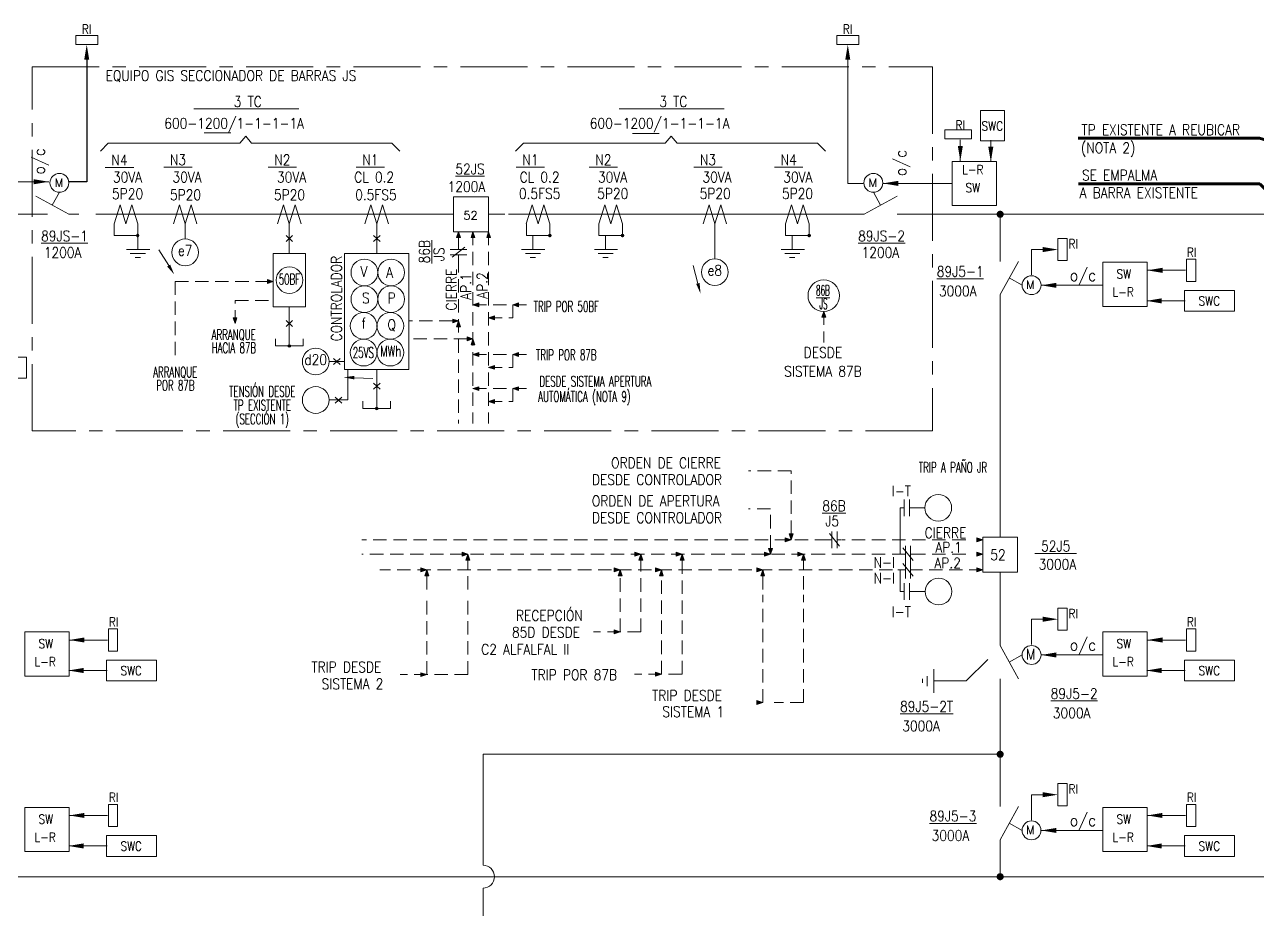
# Model space of a CAD drawing. Header units: millimetres. Extents: x -901 to 884, y -95 to 676.
# Drawn here: x 364.9 to 657.3, y 447.9 to 657.7 of the extents above; entities that cross this region are included whole.
import ezdxf
from ezdxf.enums import TextEntityAlignment as Align

# ---------------------------------------------------------------- set-up
doc = ezdxf.new("R2010")
doc.units = ezdxf.units.MM
doc.header["$LTSCALE"] = 10
for name, pattern in [('CENTER', [50.8, 31.75, -6.35, 6.35, -6.35]), ('HIDDEN', [9.525, 6.35, -3.175]), ('HIDDEN2', [4.7625, 3.175, -1.5875])]:
    doc.linetypes.add(name, pattern=pattern)
doc.layers.get('0').update_dxf_attribs({"lineweight": 5})
for name, color, linetype, lineweight in [('710-LT-PLA-151_R3 - EQUIPOS', 134, 'Continuous', 5), ('EL-CABLES', 204, 'Continuous', 0), ('EL-CONDUCTOR', 30, 'Continuous', 0), ('EL-EQUIPOS ELECTRICOS', 3, 'Continuous', 0), ('EL-NIVEL-220kV', 84, 'Continuous', 0), ('EQUIPOS', 3, 'Continuous', 5), ('IG-SIMBOLOGIAS', 151, 'Continuous', 0), ('IG-TEXTOS', 2, 'Continuous', 0)]:
    doc.layers.add(name, color=color, linetype=linetype, lineweight=lineweight)
doc.layers.add('L3-Hidden', color=134, linetype='HIDDEN')
doc.layers.add('TEXTOS', color=5, linetype='Continuous')
doc.styles.add('CADE200 (2.0x1.7)', font='romans.shx', dxfattribs={"width": 0.85, "height": 0.4})
doc.styles.add('Romans', font='romans.shx')
doc.styles.add('Style-romans', font='romans.shx')
doc.dimstyles.new('Copy of Cade-200', dxfattribs={"dimscale": 0.005, "dimtxt": 0.5, "dimasz": 0.5, "dimexe": 0.25, "dimexo": 0.25, "dimgap": 0.25, "dimtad": 1, "dimdec": 1, "dimzin": 11, "dimdsep": 46, "dimtxsty": 'Style-romans', "dimcen": 0.09, "dimclrd": 9, "dimclre": 9, "dimclrt": 2, "dimadec": 0, "dimazin": 3, "dimtfac": 1, "dimtdec": 1, "dimtmove": 0, "dimatfit": 3, "dimfxl": 1, "dimfrac": 2, "dimtzin": 11, "dimlwd": 0, "dimlwe": 0, "dimarcsym": 0})

# ---------------------------------------------------------------- blocks, each defined once
blk = doc.blocks.new('DESC. PAT')
at = {"layer": 'EL-EQUIPOS ELECTRICOS', "color": 3}
for p, q in [((437.63, 445.54), (437.63, 448.97)), ((425.6, 437.17), (429.59, 437.17)), ((437.63, 433.71), (437.63, 437.7))]:
    blk.add_line(p, q, dxfattribs=at)
for points in [[(437.63, 445.54), (441.96, 437.7)], [(429.59, 437.17), (434.71, 442.25)], [(425.6, 437.17), (421.86, 437.17)]]:
    blk.add_lwpolyline(points, dxfattribs=at)
at = {"layer": 'IG-SIMBOLOGIAS', "color": 151}
for points in [[(439.8, 441.62), (442.84, 443.32)], [(421.86, 439.95), (421.86, 434.38)], [(419.19, 437.63), (419.19, 436.7)], [(420.35, 438.33), (420.35, 435.89)]]:
    blk.add_lwpolyline(points, dxfattribs=at)
blk.add_circle((445.08, 443.32), 2.24, dxfattribs=at)
at = {"layer": 'IG-TEXTOS', "style": 'Romans', "width": 0.85}
blk.add_text('M', height=2.5, dxfattribs=at).set_placement((443.78, 442.27))
blk = doc.blocks.new('INT. PODER')
at = {"layer": 'EL-EQUIPOS ELECTRICOS', "color": 3}
for p, q in [((437.63, 495.41), (437.63, 499.29)), ((437.63, 483.23), (437.63, 487.11))]:
    blk.add_line(p, q, dxfattribs=at)
blk.add_lwpolyline([(433.49, 495.41), (433.49, 487.11), (441.78, 487.11), (441.78, 495.41)], close=True, dxfattribs=at)
at = {"layer": 'IG-TEXTOS', "style": 'Romans', "width": 0.85}
blk.add_text('52', height=2.5, dxfattribs=at).set_placement((435.3, 489.99))
blk = doc.blocks.new('DESC.')
at = {"layer": 'EL-EQUIPOS ELECTRICOS', "color": 3}
for p, q in [((437.63, 547.22), (437.63, 544.82)), ((437.63, 536.98), (437.63, 534.59))]:
    blk.add_line(p, q, dxfattribs=at)
blk.add_lwpolyline([(437.63, 536.98), (441.96, 544.82)], dxfattribs=at)
at = {"layer": 'IG-SIMBOLOGIAS', "color": 151}
blk.add_lwpolyline([(439.8, 540.91), (442.84, 539.2)], dxfattribs=at)
blk.add_circle((445.08, 539.2), 2.24, dxfattribs=at)
at = {"layer": 'IG-TEXTOS', "style": 'Romans'}
blk.add_text('M', height=2, dxfattribs=at).set_placement((443.78, 538.32))
blk = doc.blocks.new('Int. acoplador')
at = {"layer": 'EL-EQUIPOS ELECTRICOS', "color": 3}
for p, q in [((506.5, 589.04), (510.39, 589.04)), ((518.68, 589.04), (522.56, 589.04))]:
    blk.add_line(p, q, dxfattribs=at)
blk.add_lwpolyline([(510.39, 593.18), (510.39, 584.89), (518.68, 584.89), (518.68, 593.18)], close=True, dxfattribs=at)
at = {"layer": 'IG-TEXTOS', "style": 'Romans'}
blk.add_text('52', height=2, dxfattribs=at).set_placement((512.74, 587.78))
blk = doc.blocks.new('TC')
at = {"layer": 'EL-EQUIPOS ELECTRICOS', "color": 3}
for p, q in [((402.76, 342.69), (402.76, 340.64)), ((400.53, 341.34), (404.98, 339.94)), ((404.98, 339.94), (400.53, 338.55)), ((402.76, 334.41), (402.76, 340.64)), ((400.53, 338.55), (404.98, 337.16)), ((404.98, 337.16), (400.53, 335.77)), ((402.76, 336.47), (402.76, 334.41))]:
    blk.add_line(p, q, dxfattribs=at)
blk = doc.blocks.new('desc. acopla. 1')
at = {"layer": 'EL-EQUIPOS ELECTRICOS', "color": 3}
for p, q in [((534.46, 579.14), (536.86, 579.14)), ((544.7, 579.14), (547.09, 579.14))]:
    blk.add_line(p, q, dxfattribs=at)
blk.add_lwpolyline([(544.7, 579.14), (536.86, 583.47)], dxfattribs=at)
at = {"layer": 'IG-SIMBOLOGIAS', "color": 151}
blk.add_lwpolyline([(540.77, 581.31), (542.48, 584.35)], dxfattribs=at)
blk.add_circle((542.48, 586.59), 2.24, dxfattribs=at)
at = {"layer": 'IG-TEXTOS', "style": 'Romans'}
blk.add_text('M', height=2, dxfattribs=at).set_placement((541.36, 585.66))
blk = doc.blocks.new('desc. acopl. 2')
at = {"layer": 'EL-EQUIPOS ELECTRICOS', "color": 3}
for p, q in [((561.89, 579.14), (559.49, 579.14)), ((572.12, 579.14), (569.73, 579.14))]:
    blk.add_line(p, q, dxfattribs=at)
blk.add_lwpolyline([(561.89, 579.14), (569.73, 583.47)], dxfattribs=at)
at = {"layer": 'IG-SIMBOLOGIAS', "color": 151}
blk.add_lwpolyline([(565.81, 581.31), (564.1, 584.35)], dxfattribs=at)
blk.add_circle((564.1, 586.59), 2.24, dxfattribs=at)
at = {"layer": 'IG-TEXTOS', "style": 'Romans'}
blk.add_text('M', height=2, dxfattribs=at).set_placement((562.94, 585.66))
blk = doc.blocks.new('cont. n.c')
at = {"layer": 'IG-SIMBOLOGIAS'}
for p, q in [((342.46, 494.8), (341.46, 494.8)), ((344.28, 493.3), (341.88, 496.3)), ((342.46, 492.8), (342.46, 496.8)), ((343.7, 492.8), (343.7, 496.8)), ((344.7, 494.8), (343.7, 494.8))]:
    blk.add_line(p, q, dxfattribs=at)
blk = doc.blocks.new('TERMINAL DE PRUEBA')
at = {"layer": 'IG-SIMBOLOGIAS', "color": 151}
for p, q in [((353.68, 260.53), (352.12, 259.11)), ((352.12, 260.53), (353.68, 259.11))]:
    blk.add_line(p, q, dxfattribs=at)
blk = doc.blocks.new('flecha')
at = {"layer": 'IG-SIMBOLOGIAS'}
blk.add_lwpolyline([(92.64, 151.18), (88.41, 152.49)], dxfattribs=at)
blk.add_solid([(92.76, 151.58), (95.03, 150.44), (92.52, 150.78)], dxfattribs=at)
blk = doc.blocks.new('ATERRIZADO')
at = {"layer": 'IG-SIMBOLOGIAS', "color": 151}
blk.add_line((350.24, 310.32), (350.24, 307.03), dxfattribs=at)
for points in [[(347.6, 307.03), (353.13, 307.03)], [(348.49, 306.04), (352.07, 306.04)], [(349.62, 305.1), (350.87, 305.1)]]:
    blk.add_lwpolyline(points, dxfattribs=at)

msp = doc.modelspace()

# ---------------------------------------------------------------- hatches: boundary and pattern name
at = {"layer": 'EL-CABLES'}
h = msp.add_hatch(dxfattribs=at)
h.set_pattern_fill('ANSI32', color=256, scale=0.8, style=0)
h.set_pattern_definition([(135, (391.671, 608.037), (5.388, 5.388), []), (135, (388.079, 608.037), (5.388, 5.388), [])])
edge = h.paths.add_edge_path()
edge.add_arc((391.67, 607.74), 0.3, 0, 180)
edge.add_arc((391.67, 607.74), 0.3, 180, 360)
h = msp.add_hatch(dxfattribs=at)
h.set_pattern_fill('_USER', color=256, scale=0.008, style=0, pattern_type=0)
h.set_pattern_definition([(180, (579.0070115, 76.436923), (0, 0.00799999998), [])])
edge = h.paths.add_edge_path()
edge.add_arc((391.67, 607.74), 0.3, 0, 180)
edge.add_arc((391.67, 607.74), 0.3, 180, 360)
h = msp.add_hatch(dxfattribs=at)
h.set_pattern_fill('ANSI32', color=256, scale=0.8, style=0)
h.set_pattern_definition([(135, (489.425, 608.037), (5.388, 5.388), []), (135, (485.833, 608.037), (5.388, 5.388), [])])
edge = h.paths.add_edge_path()
edge.add_arc((489.42, 607.74), 0.3, 0, 180)
edge.add_arc((489.42, 607.74), 0.3, 180, 360)
h = msp.add_hatch(dxfattribs=at)
h.set_pattern_fill('_USER', color=256, scale=0.008, style=0, pattern_type=0)
h.set_pattern_definition([(180, (676.7605645, 76.436923), (0, 0.00799999998), [])])
edge = h.paths.add_edge_path()
edge.add_arc((489.42, 607.74), 0.3, 0, 180)
edge.add_arc((489.42, 607.74), 0.3, 180, 360)
h = msp.add_hatch(dxfattribs=at)
h.set_pattern_fill('ANSI32', color=256, scale=0.8, style=0)
h.set_pattern_definition([(135, (506.6556, 608.037), (5.388, 5.388), []), (135, (503.0635, 608.037), (5.388, 5.388), [])])
edge = h.paths.add_edge_path()
edge.add_arc((506.66, 607.74), 0.3, 0, 180)
edge.add_arc((506.66, 607.74), 0.3, 180, 360)
h = msp.add_hatch(dxfattribs=at)
h.set_pattern_fill('_USER', color=256, scale=0.008, style=0, pattern_type=0)
h.set_pattern_definition([(180, (693.991375, 76.436923), (0, 0.00799999998), [])])
edge = h.paths.add_edge_path()
edge.add_arc((506.66, 607.74), 0.3, 0, 180)
edge.add_arc((506.66, 607.74), 0.3, 180, 360)
h = msp.add_hatch(dxfattribs=at)
h.set_pattern_fill('ANSI32', color=256, scale=0.8, style=0)
h.set_pattern_definition([(135, (550.935, 608.037), (5.388, 5.388), []), (135, (547.343, 608.037), (5.388, 5.388), [])])
edge = h.paths.add_edge_path()
edge.add_arc((550.94, 607.74), 0.3, 0, 180)
edge.add_arc((550.94, 607.74), 0.3, 180, 360)
h = msp.add_hatch(dxfattribs=at)
h.set_pattern_fill('_USER', color=256, scale=0.008, style=0, pattern_type=0)
h.set_pattern_definition([(180, (738.2708205, 76.436923), (0, 0.00799999998), [])])
edge = h.paths.add_edge_path()
edge.add_arc((550.94, 607.74), 0.3, 0, 180)
edge.add_arc((550.94, 607.74), 0.3, 180, 360)
at = {"layer": 'EL-CONDUCTOR', "linetype": 'HIDDEN2'}
for points in [[(467.77, 608.62), (467.31, 607.24), (468.23, 607.24)], [(471.2, 608.62), (470.74, 607.24), (471.66, 607.24)], [(474.92, 608.62), (474.46, 607.24), (475.38, 607.24)], [(423.83, 596.83), (422.45, 597.29), (422.45, 596.37)], [(471.2, 591.27), (472.58, 590.81), (472.58, 591.73)], [(480.63, 591.27), (482.01, 590.81), (482.01, 591.73)], [(414.76, 586.84), (415.22, 588.22), (414.3, 588.22)], [(467.77, 587.47), (466.39, 587.93), (466.39, 587.01)], [(474.92, 588.23), (476.3, 587.77), (476.3, 588.7)], [(554.41, 589.72), (553.95, 588.34), (554.88, 588.34)], [(467.77, 587.47), (467.31, 586.08), (468.23, 586.08)], [(471.2, 583.21), (469.82, 583.67), (469.82, 582.75)], [(471.2, 583.21), (470.74, 581.83), (471.66, 581.83)], [(471.2, 579.5), (472.58, 579.04), (472.58, 579.96)], [(480.63, 579.5), (482.01, 579.04), (482.01, 579.96)], [(474.92, 576.46), (476.3, 576), (476.3, 576.93)], [(471.2, 571.42), (472.58, 570.96), (472.58, 571.88)], [(480.63, 571.42), (482.01, 570.96), (482.01, 571.88)], [(474.92, 568.38), (476.3, 567.92), (476.3, 568.84)], [(546.66, 535.58), (545.28, 536.04), (545.28, 535.12)], [(546.66, 535.58), (547.12, 536.96), (546.2, 536.96)], [(592.11, 535.58), (590.73, 536.04), (590.73, 535.12)], [(469.99, 532.15), (468.61, 532.61), (468.61, 531.69)], [(511.01, 532.15), (509.63, 532.61), (509.63, 531.69)], [(520.81, 532.15), (519.43, 532.61), (519.43, 531.69)], [(541.75, 532.15), (540.37, 532.61), (540.37, 531.69)], [(541.75, 532.15), (542.21, 533.53), (541.29, 533.53)], [(549.62, 532.15), (548.24, 532.61), (548.24, 531.69)], [(592.11, 532.15), (590.73, 532.61), (590.73, 531.69)], [(469.99, 532.15), (469.53, 530.77), (470.45, 530.77)], [(511.01, 532.15), (510.55, 530.77), (511.47, 530.77)], [(520.81, 532.15), (520.35, 530.77), (521.27, 530.77)], [(549.62, 532.15), (549.16, 530.77), (550.08, 530.77)], [(460.25, 528.43), (458.87, 528.89), (458.87, 527.97)], [(460.25, 528.43), (459.79, 527.04), (460.71, 527.04)], [(506.1, 528.43), (504.71, 528.89), (504.71, 527.97)], [(506.1, 528.43), (505.64, 527.04), (506.56, 527.04)], [(515.89, 528.43), (514.51, 528.89), (514.51, 527.97)], [(515.89, 528.43), (515.43, 527.04), (516.35, 527.04)], [(539.92, 528.43), (538.54, 528.89), (538.54, 527.97)], [(539.92, 528.43), (539.46, 527.04), (540.38, 527.04)], [(592.11, 528.43), (590.73, 528.89), (590.73, 527.97)], [(506.1, 513.74), (504.71, 514.2), (504.71, 513.28)], [(460.25, 503.6), (458.87, 504.06), (458.87, 503.14)], [(515.88, 503.72), (514.5, 504.18), (514.5, 503.26)], [(539.92, 496.99), (538.54, 497.45), (538.54, 496.53)]]:
    msp.add_hatch(color=256, dxfattribs=at).paths.add_polyline_path(points)
at = {"layer": 'IG-SIMBOLOGIAS'}
h = msp.add_hatch(dxfattribs=at)
h.set_pattern_fill('ANSI32', color=256, scale=0.8, angle=90, style=0)
h.set_pattern_definition([(225, (427.342, 581.544), (-5.388, 5.388), []), (225, (427.342, 577.952), (-5.388, 5.388), [])])
edge = h.paths.add_edge_path()
edge.add_arc((427.64, 581.54), 0.3, 90, 270)
edge.add_arc((427.64, 581.54), 0.3, 270, 450)
h = msp.add_hatch(dxfattribs=at)
h.set_pattern_fill('_USER', color=256, scale=0.008, angle=90, style=0, pattern_type=0)
h.set_pattern_definition([(270, (958.94235, 768.879812), (-0.00799999998, 5e-19), [])])
edge = h.paths.add_edge_path()
edge.add_arc((427.64, 581.54), 0.3, 90, 270)
edge.add_arc((427.64, 581.54), 0.3, 270, 450)
h = msp.add_hatch(dxfattribs=at)
h.set_pattern_fill('ANSI32', color=256, scale=0.8, angle=90, style=0)
h.set_pattern_definition([(225, (448.066, 566.7), (-5.388, 5.388), []), (225, (448.066, 563.108), (-5.388, 5.388), [])])
edge = h.paths.add_edge_path()
edge.add_arc((448.37, 566.7), 0.3, 90, 270)
edge.add_arc((448.37, 566.7), 0.3, 270, 450)
h = msp.add_hatch(dxfattribs=at)
h.set_pattern_fill('_USER', color=256, scale=0.008, angle=90, style=0, pattern_type=0)
h.set_pattern_definition([(270, (979.665751, 754.036105), (-0.00799999998, 5e-19), [])])
edge = h.paths.add_edge_path()
edge.add_arc((448.37, 566.7), 0.3, 90, 270)
edge.add_arc((448.37, 566.7), 0.3, 270, 450)

# ---------------------------------------------------------------- linework, layer by layer
for p, q in [((413.74, 632.1), (407.45, 632.1)), ((515.36, 631.91), (509.07, 631.91)), ((573.5, 545.15), (573.5, 541.15)), ((574.74, 545.15), (574.74, 541.15)), ((572.5, 543.15), (573.5, 543.15)), ((572.5, 543.15), (572.5, 532.15)), ((575.74, 543.15), (574.74, 543.15)), ((575.74, 543.15), (578.4, 543.15)), ((572.5, 523.3), (572.5, 528.43)), ((573.5, 521.3), (573.5, 525.3)), ((574.74, 521.3), (574.74, 525.3)), ((572.5, 523.3), (573.5, 523.3)), ((575.74, 523.3), (574.74, 523.3)), ((575.74, 523.3), (578.47, 523.3))]:
    msp.add_line(p, q)
at = {"color": 1, "linetype": 'CENTER', "ltscale": 0.05}
msp.add_lwpolyline([(366.64, 647.76), (580.2, 647.76), (580.2, 561.38), (366.64, 561.38)], close=True, dxfattribs=at)
at = {"layer": 'EL-CABLES'}
for p, q in [((386.11, 610.54), (386.11, 607.74)), ((391.67, 610.54), (391.67, 607.74)), ((402.94, 610.54), (402.94, 606.91)), ((427.64, 610.54), (427.64, 603.49)), ((448.37, 610.54), (448.37, 603.49)), ((483.86, 610.54), (483.86, 607.74)), ((489.42, 610.54), (489.42, 607.74)), ((501.09, 610.54), (501.09, 607.74)), ((506.66, 610.54), (506.66, 607.74)), ((528.57, 610.54), (528.57, 602.21)), ((545.37, 610.54), (545.37, 607.74)), ((550.94, 610.54), (550.94, 607.74)), ((386.11, 607.74), (391.67, 607.74)), ((483.86, 607.74), (489.42, 607.74)), ((501.09, 607.74), (506.66, 607.74)), ((545.37, 607.74), (550.94, 607.74)), ((427.64, 590.81), (427.64, 581.24)), ((440.75, 577.84), (437.07, 577.84)), ((441.53, 575.97), (441.53, 568.73)), ((448.37, 575.97), (448.37, 566.4)), ((437.07, 568.73), (441.53, 568.73))]:
    msp.add_line(p, q, dxfattribs=at)
for points in [[(391.97, 607.74, 1), (391.37, 607.74, 1)], [(489.72, 607.74, 1), (489.12, 607.74, 1)], [(506.96, 607.74, 1), (506.36, 607.74, 1)], [(551.24, 607.74, 1), (550.64, 607.74, 1)]]:
    msp.add_lwpolyline(points, format="xyb", close=True, dxfattribs=at)
at = {"layer": 'EL-CONDUCTOR', "linetype": 'HIDDEN2', "ltscale": 0.1}
for p, q in [((467.77, 608.62), (467.77, 605.4)), ((471.2, 608.62), (471.2, 563.18)), ((474.92, 608.62), (474.92, 563.18)), ((467.77, 602.16), (467.77, 563.18)), ((400.54, 596.83), (423.28, 596.83)), ((400.54, 596.83), (400.54, 578.02)), ((414.76, 586.84), (414.76, 592.29)), ((414.76, 592.29), (423.83, 592.29)), ((471.2, 591.27), (483.96, 591.27)), ((480.63, 591.27), (480.63, 588.23)), ((474.92, 588.23), (480.63, 588.23)), ((554.41, 589.72), (554.41, 582.35)), ((466.39, 587.47), (455.98, 587.47)), ((469.82, 583.21), (455.98, 583.21)), ((471.2, 579.5), (480.63, 579.5)), ((471.2, 579.5), (483.96, 579.5)), ((480.63, 579.5), (480.63, 576.46)), ((474.92, 576.46), (480.63, 576.46)), ((471.2, 571.42), (480.63, 571.42)), ((471.2, 571.42), (483.96, 571.42)), ((480.63, 571.42), (480.63, 568.38)), ((474.92, 568.38), (480.63, 568.38)), ((546.66, 551.89), (536.58, 551.89)), ((546.66, 536.96), (546.66, 551.89)), ((541.75, 542.91), (536.58, 542.91)), ((541.75, 533.53), (541.75, 542.91)), ((555.5, 535.58), (444.86, 535.58)), ((588.07, 535.58), (558.74, 535.58)), ((573.77, 532.15), (444.86, 532.15)), ((469.99, 523.8), (469.99, 530.77)), ((511.01, 513.74), (511.01, 530.77)), ((520.81, 503.72), (520.81, 530.77)), ((549.62, 523.8), (549.62, 530.77)), ((551.44, 532.15), (554.68, 532.15)), ((551.44, 532.15), (554.68, 532.15)), ((588.07, 532.15), (575.01, 532.15)), ((570.72, 528.43), (449.13, 528.43)), ((460.25, 523.8), (460.25, 527.04)), ((460.25, 523.8), (460.25, 527.04)), ((460.25, 523.8), (460.25, 527.04)), ((506.1, 513.74), (506.1, 527.04)), ((515.89, 503.72), (515.89, 527.33)), ((539.92, 523.8), (539.92, 527.04)), ((539.92, 523.8), (539.92, 527.04)), ((573.77, 528.43), (571.96, 528.43)), ((592.11, 528.43), (575.01, 528.43)), ((460.25, 503.6), (460.25, 522.56)), ((469.99, 503.6), (469.99, 522.56)), ((539.92, 496.99), (539.92, 522.56)), ((549.62, 496.99), (549.62, 522.56)), ((511.01, 513.74), (499.77, 513.74)), ((469.99, 503.6), (453.92, 503.6)), ((520.79, 503.72), (509.55, 503.72)), ((549.62, 496.99), (542.63, 496.99))]:
    msp.add_line(p, q, dxfattribs=at)
at = {"layer": 'EL-CONDUCTOR', "linetype": 'HIDDEN2'}
for points in [[(467.77, 608.62), (467.31, 607.24), (468.23, 607.24)], [(471.2, 608.62), (470.74, 607.24), (471.66, 607.24)], [(474.92, 608.62), (474.46, 607.24), (475.38, 607.24)], [(423.83, 596.83), (422.45, 597.29), (422.45, 596.37)], [(471.2, 591.27), (472.58, 590.81), (472.58, 591.73)], [(480.63, 591.27), (482.01, 590.81), (482.01, 591.73)], [(414.76, 586.84), (415.22, 588.22), (414.3, 588.22)], [(467.77, 587.47), (466.39, 587.93), (466.39, 587.01)], [(474.92, 588.23), (476.3, 587.77), (476.3, 588.7)], [(554.41, 589.72), (553.95, 588.34), (554.88, 588.34)], [(467.77, 587.47), (467.31, 586.08), (468.23, 586.08)], [(471.2, 583.21), (469.82, 583.67), (469.82, 582.75)], [(471.2, 583.21), (470.74, 581.83), (471.66, 581.83)], [(471.2, 579.5), (472.58, 579.04), (472.58, 579.96)], [(480.63, 579.5), (482.01, 579.04), (482.01, 579.96)], [(474.92, 576.46), (476.3, 576), (476.3, 576.93)], [(471.2, 571.42), (472.58, 570.96), (472.58, 571.88)], [(480.63, 571.42), (482.01, 570.96), (482.01, 571.88)], [(474.92, 568.38), (476.3, 567.92), (476.3, 568.84)], [(546.66, 535.58), (545.28, 536.04), (545.28, 535.12)], [(546.66, 535.58), (547.12, 536.96), (546.2, 536.96)], [(592.11, 535.58), (590.73, 536.04), (590.73, 535.12)], [(469.99, 532.15), (468.61, 532.61), (468.61, 531.69)], [(511.01, 532.15), (509.63, 532.61), (509.63, 531.69)], [(520.81, 532.15), (519.43, 532.61), (519.43, 531.69)], [(541.75, 532.15), (540.37, 532.61), (540.37, 531.69)], [(541.75, 532.15), (542.21, 533.53), (541.29, 533.53)], [(549.62, 532.15), (548.24, 532.61), (548.24, 531.69)], [(592.11, 532.15), (590.73, 532.61), (590.73, 531.69)], [(469.99, 532.15), (469.53, 530.77), (470.45, 530.77)], [(511.01, 532.15), (510.55, 530.77), (511.47, 530.77)], [(520.81, 532.15), (520.35, 530.77), (521.27, 530.77)], [(549.62, 532.15), (549.16, 530.77), (550.08, 530.77)], [(460.25, 528.43), (458.87, 528.89), (458.87, 527.97)], [(460.25, 528.43), (459.79, 527.04), (460.71, 527.04)], [(506.1, 528.43), (504.71, 528.89), (504.71, 527.97)], [(506.1, 528.43), (505.64, 527.04), (506.56, 527.04)], [(515.89, 528.43), (514.51, 528.89), (514.51, 527.97)], [(515.89, 528.43), (515.43, 527.04), (516.35, 527.04)], [(539.92, 528.43), (538.54, 528.89), (538.54, 527.97)], [(539.92, 528.43), (539.46, 527.04), (540.38, 527.04)], [(592.11, 528.43), (590.73, 528.89), (590.73, 527.97)], [(506.1, 513.74), (504.71, 514.2), (504.71, 513.28)], [(460.25, 503.6), (458.87, 504.06), (458.87, 503.14)], [(515.88, 503.72), (514.5, 504.18), (514.5, 503.26)], [(539.92, 496.99), (538.54, 497.45), (538.54, 496.53)]]:
    msp.add_lwpolyline(points, close=True, dxfattribs=at)
at = {"layer": 'EL-EQUIPOS ELECTRICOS'}
msp.add_lwpolyline([(431.45, 603.49), (431.45, 590.81), (423.83, 590.81), (423.83, 603.49)], close=True, dxfattribs=at)
at = {"layer": 'EL-EQUIPOS ELECTRICOS', "color": 3}
msp.add_lwpolyline([(440.75, 603.49), (440.75, 575.97), (455.98, 575.97), (455.98, 603.49)], close=True, dxfattribs=at)
at = {"layer": 'EL-NIVEL-220kV'}
for p, q in [((381.74, 612.77), (384.75, 612.77)), ((393.03, 612.77), (398.8, 612.77)), ((407.08, 612.77), (423.5, 612.77)), ((431.78, 612.77), (444.23, 612.77)), ((452.5, 612.77), (463.53, 612.77)), ((479.59, 612.77), (482.5, 612.77)), ((490.78, 612.77), (499.73, 612.77)), ((508.01, 612.77), (524.43, 612.77)), ((532.71, 612.77), (544.01, 612.77)), ((552.29, 612.77), (561.56, 612.77)), ((596.3, 484.71), (473.58, 484.71)), ((473.58, 484.71), (473.58, 458.38)), ((596.25, 462.06), (596.25, 455.68)), ((473.58, 452.98), (473.58, 362.52))]:
    msp.add_line(p, q, dxfattribs=at)
for points in [[(-90.89, 612.77), (370.3, 612.77)], [(574.19, 612.77), (665.05, 612.77)], [(596.25, 603.97), (596.25, 612.77)], [(596.25, 540.07), (596.25, 591.34)], [(596.25, 513.91), (596.25, 524.01)], [(596.25, 474.69), (596.25, 498.65)], [(665.6, 455.68), (-42.24, 455.68)]]:
    msp.add_lwpolyline(points, dxfattribs=at)
at = {"layer": 'EL-NIVEL-220kV', "const_width": 0.84}
for points in [[(595.83, 612.77, 1), (596.67, 612.77, 1)], [(595.83, 484.71, 1), (596.67, 484.71, 1)], [(595.83, 455.68, 1), (596.67, 455.68, 1)]]:
    msp.add_lwpolyline(points, format="xyb", close=True, dxfattribs=at)
at = {"layer": 'EL-NIVEL-220kV'}
msp.add_arc((473.58, 455.68), 2.7, 270, 90, dxfattribs=at)
at = {"layer": 'EQUIPOS'}
msp.add_lwpolyline([(382.2, 653), (382.2, 655.17), (376.96, 655.17), (376.96, 653)], close=True, dxfattribs=at)
at = {"layer": 'EQUIPOS', "lineweight": 5}
for points in [[(557.48, 653), (557.48, 655.17), (562.72, 655.17), (562.72, 653)], [(597.27, 630.18), (597.27, 637.4), (591.55, 637.4), (591.55, 630.18)], [(583.16, 632.81), (583.16, 630.64), (589.42, 630.64), (589.42, 632.81)], [(584.87, 625.32), (595.35, 625.32), (595.35, 614.85), (584.87, 614.85)], [(584.87, 614.85), (595.35, 614.85), (595.35, 625.32), (584.87, 625.32)], [(609.95, 607.02), (612.12, 607.02), (612.12, 601.78), (609.95, 601.78)], [(631.1, 601.4), (631.1, 590.93), (620.63, 590.93), (620.63, 601.4)], [(620.63, 601.4), (620.63, 590.93), (631.1, 590.93), (631.1, 601.4)], [(642.63, 602.1), (640.46, 602.1), (640.46, 596.86), (642.63, 596.86)], [(640, 589.76), (651.82, 589.76), (651.82, 594.72), (640, 594.72)], [(358.03, 573.93), (365.26, 573.93), (365.26, 578.89), (358.03, 578.89)], [(609.95, 519.36), (612.12, 519.36), (612.12, 514.12), (609.95, 514.12)], [(375.39, 513.74), (375.39, 503.27), (364.92, 503.27), (364.92, 513.74)], [(364.92, 513.74), (364.92, 503.27), (375.39, 503.27), (375.39, 513.74)], [(386.92, 514.43), (384.74, 514.43), (384.74, 509.19), (386.92, 509.19)], [(631.1, 513.74), (631.1, 503.27), (620.63, 503.27), (620.63, 513.74)], [(620.63, 513.74), (620.63, 503.27), (631.1, 503.27), (631.1, 513.74)], [(642.63, 514.43), (640.46, 514.43), (640.46, 509.19), (642.63, 509.19)], [(384.28, 502.1), (396.11, 502.1), (396.11, 507.06), (384.28, 507.06)], [(640, 502.1), (651.82, 502.1), (651.82, 507.06), (640, 507.06)], [(609.94, 477.75), (612.12, 477.75), (612.12, 472.51), (609.94, 472.51)], [(375.38, 472.13), (375.38, 461.66), (364.91, 461.66), (364.91, 472.13)], [(364.91, 472.13), (364.91, 461.66), (375.38, 461.66), (375.38, 472.13)], [(386.91, 472.82), (384.74, 472.82), (384.74, 467.59), (386.91, 467.59)], [(631.1, 472.13), (631.1, 461.66), (620.62, 461.66), (620.62, 472.13)], [(620.62, 472.13), (620.62, 461.66), (631.1, 461.66), (631.1, 472.13)], [(642.63, 472.82), (640.45, 472.82), (640.45, 467.59), (642.63, 467.59)], [(384.28, 460.49), (396.1, 460.49), (396.1, 465.45), (384.28, 465.45)], [(639.99, 460.49), (651.82, 460.49), (651.82, 465.45), (639.99, 465.45)]]:
    msp.add_lwpolyline(points, close=True, dxfattribs=at)
at = {"layer": 'IG-SIMBOLOGIAS'}
for p, q in [((424.38, 581.54), (424.38, 583.26)), ((430.91, 581.54), (430.91, 583.26)), ((424.38, 581.54), (430.91, 581.54)), ((445.1, 566.7), (445.1, 568.42)), ((451.63, 566.7), (451.63, 568.42)), ((445.1, 566.7), (451.63, 566.7))]:
    msp.add_line(p, q, dxfattribs=at)
for points in [[(427.64, 581.84, 1), (427.64, 581.24, 1)], [(448.37, 567, 1), (448.37, 566.4, 1)]]:
    msp.add_lwpolyline(points, format="xyb", close=True, dxfattribs=at)
for centre, radius in [((402.94, 603.74), 3.17), ((427.67, 597.15), 3.17), ((445.44, 598.97), 3.17), ((451.78, 598.97), 3.17), ((528.57, 599.05), 3.17), ((554.41, 593.47), 3.74), ((445.44, 592.63), 3.17), ((451.78, 592.63), 3.17), ((445.27, 586.3), 3.17), ((451.6, 586.3), 3.17), ((445.27, 579.97), 3.17), ((451.6, 579.97), 3.17), ((433.9, 577.84), 3.17), ((433.9, 568.73), 3.17), ((581.57, 543.15), 3.17), ((581.64, 523.3), 3.17)]:
    msp.add_circle(centre, radius, dxfattribs=at)
at = {"layer": 'IG-TEXTOS'}
for p, q in [((384.65, 629.6), (382.82, 627.74)), ((415.87, 629.64), (384.65, 629.6)), ((417.29, 631.3), (415.87, 629.64)), ((417.29, 631.3), (418.67, 629.64)), ((418.67, 629.64), (451.98, 629.64)), ((451.98, 629.64), (453.84, 627.74)), ((483.15, 629.64), (481.29, 627.74)), ((516.8, 629.64), (483.15, 629.64)), ((518.22, 631.3), (516.8, 629.64)), ((518.22, 631.3), (519.6, 629.64)), ((519.6, 629.64), (552.91, 629.64)), ((552.91, 629.64), (554.78, 627.74))]:
    msp.add_line(p, q, dxfattribs=at)
at = {"layer": 'L3-Hidden'}
for p, q in [((379.58, 649.58), (379.58, 620.44)), ((379.58, 620.44), (375.28, 620.48))]:
    msp.add_line(p, q, dxfattribs=at)
at = {"layer": 'L3-Hidden', "lineweight": 5}
for p, q in [((560.1, 649.58), (560.1, 620.09)), ((586.8, 625.38), (586.8, 630.39)), ((594.01, 625.32), (594.01, 630.33)), ((370.59, 620.48), (362.45, 620.48)), ((560.1, 620.09), (563.78, 620.09)), ((568.47, 620.09), (584.87, 620.09)), ((603.66, 604.4), (603.66, 598.4)), ((606.53, 604.4), (603.66, 604.4)), ((631.16, 599.48), (640.2, 599.48)), ((606, 595.92), (620.52, 595.92)), ((631.1, 592.27), (640.15, 592.27)), ((603.66, 516.74), (603.66, 510.73)), ((606.53, 516.74), (603.66, 516.74)), ((375.44, 511.81), (384.49, 511.81)), ((631.16, 511.81), (640.2, 511.81)), ((606, 508.26), (620.52, 508.26)), ((375.39, 504.6), (384.43, 504.6)), ((631.1, 504.6), (640.15, 504.6)), ((603.65, 475.13), (603.65, 469.12)), ((606.53, 475.13), (603.65, 475.13)), ((375.44, 470.21), (384.48, 470.21)), ((631.15, 470.21), (640.2, 470.21)), ((605.99, 466.65), (620.52, 466.65)), ((375.38, 463), (384.43, 463)), ((631.1, 463), (640.14, 463))]:
    msp.add_line(p, q, dxfattribs=at)
at = {"layer": 'L3-Hidden'}
for points in [[(378.98, 649.4), (380.18, 649.4), (379.58, 653)], [(366.99, 621.08), (366.99, 619.88), (370.59, 620.48)], [(572.07, 620.69), (572.07, 619.49), (568.47, 620.09)]]:
    msp.add_solid(points, dxfattribs=at)
at = {"layer": 'L3-Hidden', "lineweight": 5}
for points in [[(560.7, 649.4), (559.5, 649.4), (560.1, 653)], [(586.2, 628.98), (587.4, 628.98), (586.8, 625.38)], [(594.63, 628.77), (593.43, 628.77), (594.03, 625.17)], [(606.35, 603.8), (606.35, 605), (609.95, 604.4)], [(634.76, 600.08), (634.76, 598.88), (631.16, 599.48)], [(609.6, 596.52), (609.6, 595.32), (606, 595.92)], [(634.55, 591.64), (634.55, 592.84), (630.95, 592.24)], [(606.35, 516.14), (606.35, 517.34), (609.95, 516.74)], [(379.04, 512.41), (379.04, 511.21), (375.44, 511.81)], [(634.76, 512.41), (634.76, 511.21), (631.16, 511.81)], [(609.6, 508.86), (609.6, 507.66), (606, 508.26)], [(378.84, 503.98), (378.84, 505.18), (375.24, 504.58)], [(634.55, 503.98), (634.55, 505.18), (630.95, 504.58)], [(606.34, 474.53), (606.34, 475.73), (609.94, 475.13)], [(379.04, 470.81), (379.04, 469.61), (375.44, 470.21)], [(634.75, 470.81), (634.75, 469.61), (631.15, 470.21)], [(609.59, 467.25), (609.59, 466.05), (605.99, 466.65)], [(378.83, 462.37), (378.83, 463.57), (375.23, 462.97)], [(634.54, 462.37), (634.54, 463.57), (630.94, 462.97)]]:
    msp.add_solid(points, dxfattribs=at)

# ---------------------------------------------------------------- block references
for name, p in [('ATERRIZADO', (41.43, 297.42)), ('ATERRIZADO', (135.15, 297.42)), ('ATERRIZADO', (152.39, 297.42)), ('ATERRIZADO', (196.67, 297.42)), ('cont. n.c', (213.88, 40.78))]:
    msp.add_blockref(name, p)
for name, p, rotation in [('cont. n.c', (-27.03, 946.86), 270), ('flecha', (230.09, 546.75), 319.1812064022985), ('flecha', (347.25, 594.78), 302.0118388324263), ('flecha', (494.57, 743.67), 194.6034354028172), ('cont. n.c', (917.46, 1026.95), 180), ('cont. n.c', (917.46, 1023.22), 180)]:
    msp.add_blockref(name, p, dxfattribs=dict(rotation=rotation))
at = {"layer": 'EL-EQUIPOS ELECTRICOS', "rotation": 89.99999999999999}
for p in [(727.44, 210.01), (741.49, 210.01), (766.19, 210.01), (786.92, 210.01), (825.19, 210.01), (842.43, 210.01), (867.13, 210.01), (886.7, 210.01)]:
    msp.add_blockref('TC', p, dxfattribs=at)
at = {"layer": 'IG-SIMBOLOGIAS'}
for p in [(74.74, 347.2), (95.47, 347.2), (74.74, 327.04), (86.01, 318.02), (95.47, 312.2), (86.4, 308.9)]:
    msp.add_blockref('TERMINAL DE PRUEBA', p, dxfattribs=at)
at = {"layer": 'IG-TEXTOS'}
for name, p in [('desc. acopla. 1', (-169.38, 33.63)), ('desc. acopl. 2', (2.07, 33.63)), ('Int. acoplador', (-43.83, 23.73)), ('DESC.', (158.62, 56.75)), ('INT. PODER', (158.62, 40.78)), ('DESC. PAT', (158.62, 64.94)), ('DESC.', (158.61, -72.53))]:
    msp.add_blockref(name, p, dxfattribs=at)

# ---------------------------------------------------------------- texts
at = {"layer": 'EQUIPOS', "color": 2, "style": 'CADE200 (2.0x1.7)', "width": 0.85}
msp.add_text('RI', height=2.16, dxfattribs=at).set_placement((379.58, 654.93), align=Align.BOTTOM_CENTER)
at = {"layer": 'EQUIPOS', "color": 2, "lineweight": 5, "style": 'CADE200 (2.0x1.7)', "width": 0.85}
for s, p in [('RI', (560.1, 654.93)), ('RI', (586.8, 632.18)), ('SWC', (594.37, 631.97)), ('RI', (613.64, 604.02)), ('RI', (641.69, 602.03)), ('SWC', (645.85, 590.48)), ('RI', (613.64, 516.35)), ('RI', (385.98, 514.37)), ('RI', (641.69, 514.37)), ('SWC', (390.13, 502.81)), ('SWC', (645.85, 502.81)), ('RI', (613.63, 474.74)), ('RI', (385.97, 472.76)), ('RI', (641.69, 472.76)), ('SWC', (390.13, 461.2)), ('SWC', (645.84, 461.2))]:
    msp.add_text(s, height=2.16, dxfattribs=at).set_placement(p, align=Align.BOTTOM_CENTER)
for s, p in [('L-R', (587.22, 622.27)), ('SW', (588.02, 617.98)), ('SW', (623.87, 597.52)), ('L-R', (622.92, 593.24)), ('SW', (368.16, 509.85)), ('SW', (623.87, 509.85)), ('L-R', (367.21, 505.57)), ('L-R', (622.92, 505.57)), ('SW', (368.15, 468.25)), ('SW', (623.87, 468.25)), ('L-R', (367.2, 463.96)), ('L-R', (622.91, 463.96))]:
    msp.add_text(s, height=2.16, dxfattribs=at).set_placement(p)
at = {"layer": 'IG-TEXTOS', "style": 'Romans', "width": 0.85}
for s, p in [('EQUIPO GIS SECCIONADOR DE BARRAS JS ', (384.05, 643.63)), ('TP EXISTENTE A REUBICAR', (615.54, 630.81)), ('(NOTA 2)', (615.41, 626.51)), ('SE EMPALMA ', (615.65, 620.05)), ('A BARRA EXISTENTE', (615.08, 615.87)), ('ORDEN DE CIERRE', (503.96, 551.81)), ('DESDE CONTROLADOR', (499.4, 547.82)), ('I-T', (570.53, 545.15)), ('ORDEN DE APERTURA', (499.39, 542.79)), ('%%U86B', (554.06, 541.64)), ('DESDE CONTROLADOR', (499.4, 538.8)), ('J5', (554.77, 538.04)), ('CIERRE', (578.32, 535.22)), ('AP.1', (580.87, 531.79)), ('N-I', (566.21, 528.2)), ('AP.2', (580.65, 528.07)), ('N-I', (566.21, 524.48)), ('RECEPCIÓN', (481.4, 515.63)), ('I-T', (570.52, 516.5)), ('85D DESDE', (480.44, 511.64)), ('C2 ALFALFAL II', (473.14, 507.6)), ('TRIP DESDE', (432.87, 503.39)), ('TRIP POR 87B', (485.07, 501.55)), ('SISTEMA 2', (435.28, 499.4)), ('TRIP DESDE', (513.7, 496.64)), ('SISTEMA 1', (516.11, 492.8))]:
    msp.add_text(s, height=2.5, dxfattribs=at).set_placement(p, align=Align.BOTTOM_LEFT)
at = {"layer": 'IG-TEXTOS', "style": 'Romans'}
for s, width, p in [('%%U      3 TC      ', 0.85, (417.41, 638.24)), ('%%U      3 TC      ', 0.85, (518.34, 638.24)), ('     %%U N4 ', 0.85, (383.71, 624.39)), ('     %%U N3 ', 0.85, (397.57, 624.42)), ('     %%U N2 ', 0.85, (422.35, 624.42)), ('     %%U N1 ', 0.85, (443.22, 624.44)), ('     %%U N1 ', 0.85, (481.19, 624.42)), ('     %%U N2 ', 0.85, (498.5, 624.42)), ('     %%U N3 ', 0.85, (523.29, 624.42)), ('     %%U N4 ', 0.85, (542.45, 624.44)), ('30VA', 0.85, (389.25, 620.31)), ('30VA', 0.85, (403.39, 620.31)), ('30VA', 0.85, (428.17, 620.31)), ('CL 0.2 ', 0.85, (448.48, 620.32)), ('CL 0.2', 0.85, (487.01, 620.31)), ('30VA', 0.85, (504.32, 620.31)), ('30VA', 0.85, (529.1, 620.31)), ('30VA', 0.85, (548.26, 620.32)), ('5P20', 0.85, (389.28, 616.39)), ('5P20', 0.85, (403.03, 616.13)), ('5P20', 0.85, (427.68, 616.13)), ('0.5FS5', 0.85, (448.18, 616.13)), ('0.5FS5', 0.85, (487.02, 616.43)), ('5P20', 0.85, (504.35, 616.43)), ('5P20', 0.85, (528.66, 616.43)), ('5P20', 0.85, (548.19, 616.43)), ('e7', 0.85, (402.93, 602.94)), ('V', 0.85, (445.34, 597.95)), ('e8', 0.85, (528.56, 598.24)), ('50BF', 0.6, (427.65, 596.11)), ('S', 0.85, (445.78, 591.67)), ('P', 0.85, (451.92, 591.65)), ('%%U86B', 0.5, (554.21, 593.49)), ('TRIP POR 50BF', 0.6, (493.33, 589.64)), ('JS', 0.5, (554.35, 590.3)), ('f', 0.85, (445.3, 585.72)), ('Q', 0.85, (451.92, 585.32)), ('HACIA 87B', 0.6, (414.48, 579.85)), ('d20', 0.85, (433.89, 577.04)), ('MWh', 0.7, (451.68, 579.08)), ('TRIP POR 87B', 0.6, (493.33, 578.17)), ('DESDE', 0.85, (554.21, 578.73)), ('SISTEMA 87B', 0.85, (554.21, 574.27)), ('POR 87B', 0.6, (400.61, 570.95)), ('DESDE SISTEMA APERTURA', 0.6, (500.23, 571.9)), ('TENSIÓN DESDE', 0.6, (421.23, 569.51)), ('AUTOMÁTICA (NOTA 9)', 0.6, (497.63, 568.3)), ('TP EXISTENTE', 0.6, (421.23, 566.25)), ('(SECCIÓN 1)', 0.6, (421.23, 562.98)), ('TRIP A PAÑO JR', 0.6, (585.05, 551.51))]:
    msp.add_text(s, height=2.5, dxfattribs=dict(at, width=width)).set_placement(p, align=Align.CENTER)
at = {"layer": 'IG-TEXTOS', "style": 'Romans', "width": 0.85}
for s, p in [('600-1200/1-1-1-1A', (397.98, 633.08)), ('600-1200/1-1-1-1A', (498.91, 633.08)), ('%%U52JS', (467.04, 622.27)), ('1200A', (465.19, 618.07)), ('%%U89JS-1', (368.77, 606.38)), ('%%U89JS-2', (562.57, 606.38)), ('1200A', (369.4, 602.44)), ('1200A', (563.37, 602.44)), ('%%U89J5-1', (581.22, 597.95)), ('3000A', (581.72, 593.33)), ('%%U 52J5 ', (604.51, 532.83)), ('3000A', (605.36, 528.51)), ('%%U89J5-2', (608.24, 497.85)), ('%%U89J5-2T', (572.51, 494.78)), ('3000A', (608.74, 493.24)), ('3000A', (573.01, 490.17)), ('%%U89J5-3', (579.49, 468.82)), ('3000A', (579.99, 464.2))]:
    msp.add_text(s, height=2.5, dxfattribs=at).set_placement(p)
for s, p in [('%%U86B', (461.68, 601.1)), ('JS', (465.14, 601.63)), ('CIERRE', (468.08, 589.94)), ('AP.1', (471.51, 592.49)), ('AP.2', (475.39, 592.73))]:
    msp.add_text(s, height=2.5, rotation=90, dxfattribs=at).set_placement(p, align=Align.BOTTOM_LEFT)
msp.add_text('CONTROLADOR ', height=2.5, rotation=90, dxfattribs=at).set_placement((440.09, 593.49), align=Align.CENTER)
at = {"layer": 'IG-TEXTOS', "style": 'Romans'}
for s, width, p in [('A', 0.85, (451.44, 598.97)), ('ARRANQUE', 0.6, (414.45, 584.22)), ('25VS', 0.6, (445.19, 579.97)), ('ARRANQUE', 0.6, (400.57, 575.32))]:
    msp.add_text(s, height=2.5, dxfattribs=dict(at, width=width)).set_placement(p, align=Align.MIDDLE_CENTER)
at = {"layer": 'TEXTOS', "style": 'Romans', "width": 0.9}
msp.add_text('o/c', height=2.754, rotation=90, dxfattribs=at).set_placement((370.47, 625.33), align=Align.BOTTOM_CENTER)
at = {"layer": 'TEXTOS', "lineweight": 5, "style": 'Romans', "width": 0.9}
msp.add_text('o/c', height=2.754, rotation=90, dxfattribs=at).set_placement((574.8, 624.94), align=Align.BOTTOM_CENTER)
for p in [(615.89, 596.12), (615.89, 508.46), (615.88, 466.85)]:
    msp.add_text('o/c', height=2.754, dxfattribs=at).set_placement(p, align=Align.BOTTOM_CENTER)

# ---------------------------------------------------------------- leaders
at = {"layer": '710-LT-PLA-151_R3 - EQUIPOS', "color": 2, "linetype": 'Continuous'}
msp.add_leader([(664.23, 613.62), (657.87, 620.02), (614.84, 620.02)], dimstyle='Copy of Cade-200', override={"dimclrd": 0, "dimlwd": 65534}, dxfattribs=at)
at = {"layer": 'EL-NIVEL-220kV'}
msp.add_leader([(691.44, 620.57), (657.76, 630.79), (614.73, 630.79)], dimstyle='Copy of Cade-200', override={"dimclrd": 0, "dimlwd": 65534}, dxfattribs=at)

doc.saveas('drawing.dxf')
